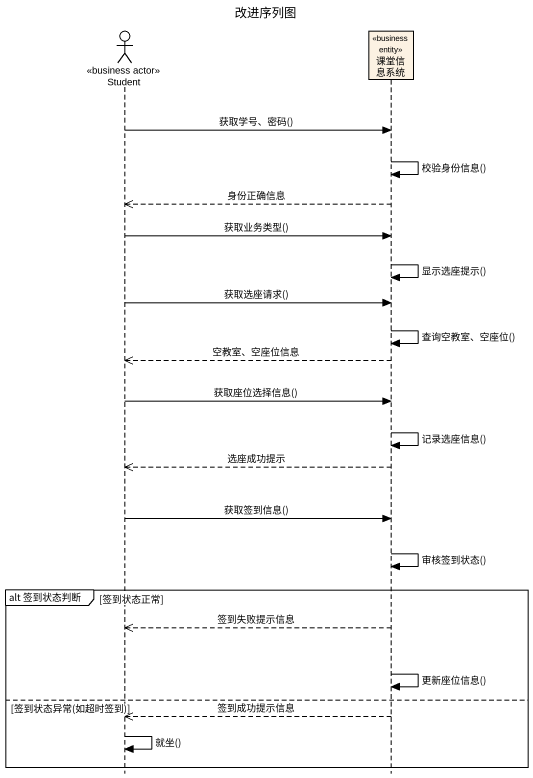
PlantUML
@startuml
title 改进序列图
hide footbox
actor Student <<business actor>>
participant 课堂信息系统 <<business entity>>

Student -> 课堂信息系统 : 获取学号、密码()
课堂信息系统 -> 课堂信息系统 : 校验身份信息()
课堂信息系统 -->> Student : 身份正确信息
Student -> 课堂信息系统 : 获取业务类型()
课堂信息系统 -> 课堂信息系统 : 显示选座提示()
Student -> 课堂信息系统 : 获取选座请求()
课堂信息系统 -> 课堂信息系统 : 查询空教室、空座位()
课堂信息系统 -->> Student : 空教室、空座位信息
Student -> 课堂信息系统 : 获取座位选择信息()
课堂信息系统 -> 课堂信息系统 : 记录选座信息()
课堂信息系统 -->> Student : 选座成功提示
Student -> 课堂信息系统 : 获取签到信息()
课堂信息系统 -> 课堂信息系统 : 审核签到状态()
group alt 签到状态判断 [签到状态正常]
  课堂信息系统 -->> Student : 签到失败提示信息
  课堂信息系统 -> 课堂信息系统 : 更新座位信息()
else 签到状态异常(如超时签到)
  课堂信息系统 -->> Student : 签到成功提示信息
  Student -> Student : 就坐()
end
@enduml
